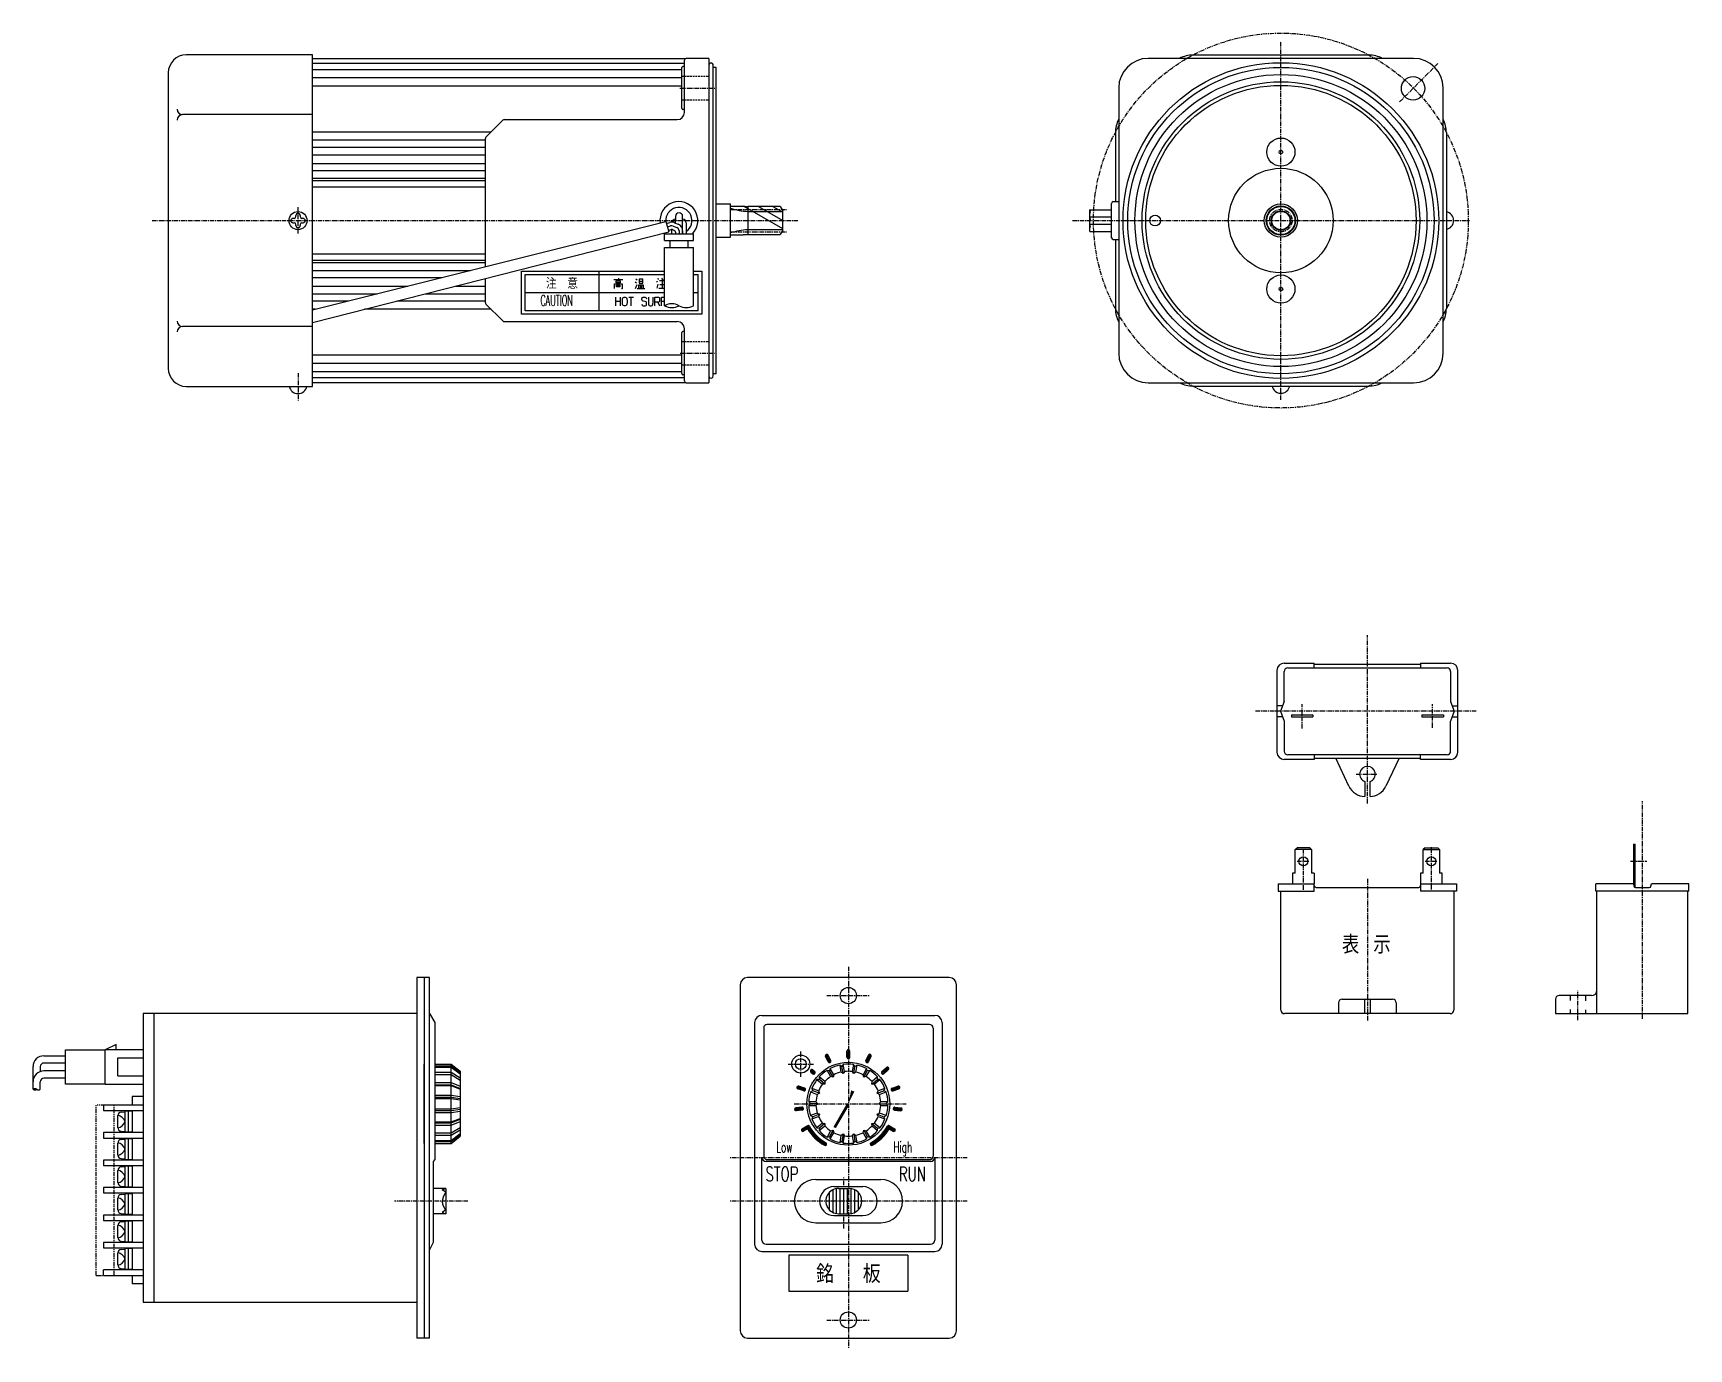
# Model space of a CAD drawing. Extents: x 10 to 703, y 10 to 498.
# Drawn here: x 244 to 703.4, y 133.1 to 498.1 of the extents above; entities that cross this region are included whole.
import ezdxf
from ezdxf.enums import TextEntityAlignment as Align

# ---------------------------------------------------------------- set-up
doc = ezdxf.new("R2010")
doc.units = 0
for name, pattern in [('CENTER', [2, 1.25, -0.25, 0.25, -0.25]), ('DASHED', [0.75, 0.5, -0.25]), ('PHANTOM', [2.5, 1.25, -0.25, 0.25, -0.25, 0.25, -0.25])]:
    doc.linetypes.add(name, pattern=pattern)
doc.layers.get('0').update_dxf_attribs({"linetype": 'CONTINUOUS'})
doc.layers.add('CENTER', color=1, linetype='CENTER')
doc.styles.get("Standard").update_dxf_attribs({"font": 'txt.shx', "bigfont": 'bigfont.shx'})

msp = doc.modelspace()

# ---------------------------------------------------------------- linework, layer by layer
at = {"color": 7, "linetype": 'CONTINUOUS'}
for p, q in [((321.52, 492.11), (286.52, 492.11)), ((321.52, 400.11), (321.52, 492.11)), ((614.62, 492.01), (565.8, 492.01)), ((281.52, 487.11), (281.52, 405.11)), ((321.52, 491.09), (425.08, 491.09)), ((321.52, 489.75), (424.72, 489.75)), ((424.02, 487.94), (321.52, 487.94)), ((424.02, 486.13), (424.02, 488.58)), ((424.72, 488.88), (424.32, 488.88)), ((424.72, 476.11), (424.72, 490.61)), ((431.52, 491.11), (425.22, 491.11)), ((431.52, 491.11), (431.52, 401.11)), ((432.72, 403.01), (432.72, 489.21)), ((433.52, 488.61), (432.72, 488.61)), ((433.52, 403.61), (433.52, 488.61)), ((627.01, 491.11), (553.41, 491.11)), ((424.02, 485.69), (321.52, 485.69)), ((321.52, 483.47), (424.02, 483.47)), ((424.02, 479.63), (424.02, 486.13)), ((545.21, 482.91), (545.21, 409.31)), ((635.21, 409.31), (635.21, 482.91)), ((424.02, 477.18), (424.02, 479.63)), ((321.52, 475.49), (285.51, 475.49)), ((374.38, 473.96), (369.67, 469.25)), ((374.73, 474.11), (422.72, 474.11)), ((424.72, 476.88), (424.32, 476.88)), ((321.52, 470.69), (371.11, 470.69)), ((369.52, 433.33), (369.52, 468.9)), ((544.31, 470.52), (544.31, 451.36)), ((636.11, 470.52), (636.11, 421.7)), ((369.52, 468.42), (321.52, 468.42)), ((369.52, 466.4), (321.52, 466.4)), ((369.52, 464.27), (321.52, 464.27)), ((369.52, 461.88), (321.52, 461.88)), ((369.52, 459.93), (321.52, 459.93)), ((321.52, 457.86), (369.52, 457.86)), ((321.52, 457.19), (369.52, 457.19)), ((321.52, 455.43), (369.52, 455.43)), ((433.52, 450.71), (437.52, 450.71)), ((437.52, 441.51), (437.52, 450.71)), ((543.21, 441.36), (543.21, 450.86)), ((543.71, 451.36), (545.21, 451.36)), ((316.42, 446.71), (316.12, 446.71)), ((316.92, 447.21), (316.92, 447.51)), ((318.12, 447.51), (318.12, 447.21)), ((318.92, 446.71), (318.62, 446.71)), ((321.52, 421.32), (419.58, 445.85)), ((419.58, 445.85), (420.42, 442.96)), ((422.23, 447.27), (422.23, 446.11)), ((422.23, 445.43), (422.23, 446.11)), ((424.23, 442.46), (424.23, 447.27)), ((437.52, 450.11), (441.05, 450.11)), ((451.32, 450), (442.32, 450)), ((442.32, 450), (442.32, 442.21)), ((451.32, 450), (452.02, 448.79)), ((452.02, 443.42), (452.02, 448.79)), ((537.21, 449.11), (543.21, 449.11)), ((537.21, 447.11), (543.21, 447.11)), ((316.12, 445.51), (316.42, 445.51)), ((316.92, 444.71), (316.92, 445.01)), ((318.12, 445.01), (318.12, 444.71)), ((318.62, 445.51), (318.92, 445.51)), ((321.52, 417.86), (420.42, 442.96)), ((419.23, 442.46), (427.23, 442.46)), ((419.23, 440.62), (419.23, 442.46)), ((419.74, 445.31), (420.64, 445.59)), ((420, 444.34), (420.89, 444.62)), ((420, 444.34), (420.89, 444.62)), ((420.3, 443.39), (421.06, 443.62)), ((421.23, 442.46), (421.23, 443.65)), ((421.4, 443.61), (421.93, 443.39)), ((421.57, 444.59), (422.61, 444.17)), ((422.01, 445.52), (423.01, 445.1)), ((422.23, 442.92), (422.23, 442.46)), ((423.23, 443.24), (423.23, 442.46)), ((423.23, 443.24), (423.23, 442.46)), ((424.23, 443.26), (424.23, 442.46)), ((425.23, 445.49), (425.23, 442.57)), ((427.23, 440.62), (427.23, 442.46)), ((433.52, 441.51), (437.52, 441.51)), ((437.52, 442.11), (441.05, 442.11)), ((442.32, 442.21), (451.32, 442.21)), ((452.02, 443.42), (451.32, 442.21)), ((537.21, 445.11), (543.21, 445.11)), ((537.21, 443.11), (543.21, 443.11)), ((369.52, 436.79), (321.52, 436.79)), ((419.23, 440.62), (427.23, 440.62)), ((419.23, 438.62), (427.23, 438.62)), ((419.23, 422.5), (419.23, 438.62)), ((420.73, 438.62), (420.73, 440.62)), ((425.73, 438.62), (425.73, 440.62)), ((427.23, 422.5), (427.23, 438.62)), ((543.71, 440.86), (545.21, 440.86)), ((544.31, 440.86), (544.31, 421.67)), ((369.52, 435.03), (321.52, 435.03)), ((369.52, 434.36), (321.52, 434.36)), ((321.52, 432.29), (365.36, 432.29)), ((379.52, 420.11), (379.52, 432.11)), ((379.52, 432.11), (419.23, 432.11)), ((427.23, 432.11), (429.52, 432.11)), ((429.52, 432.11), (429.52, 420.11)), ((429.52, 432.11), (429.52, 420.11)), ((321.52, 430.34), (357.55, 430.34)), ((321.52, 427.94), (347.98, 427.94)), ((361.26, 427.94), (369.52, 427.94)), ((369.52, 423.31), (369.52, 430.04)), ((380.52, 421.11), (380.52, 431.11)), ((380.52, 431.11), (419.23, 431.11)), ((427.23, 431.11), (428.52, 431.11)), ((428.52, 421.11), (428.52, 431.11)), ((321.52, 425.82), (339.49, 425.82)), ((321.52, 423.8), (331.41, 423.8)), ((344.92, 423.8), (369.52, 423.8)), ((352.89, 425.82), (369.52, 425.82)), ((369.67, 422.96), (374.38, 418.25)), ((322.32, 421.52), (321.52, 421.52)), ((371.11, 421.52), (335.97, 421.52)), ((374.73, 418.11), (422.72, 418.11)), ((429.52, 420.11), (379.52, 420.11)), ((428.52, 421.11), (380.52, 421.11)), ((321.52, 416.72), (285.51, 416.72)), ((424.02, 412.59), (424.02, 415.04)), ((424.72, 415.34), (424.32, 415.34)), ((424.72, 401.61), (424.72, 416.11)), ((424.02, 406.09), (424.02, 412.59)), ((424.02, 408.75), (321.52, 408.75)), ((321.52, 406.53), (424.02, 406.53)), ((321.52, 404.27), (424.02, 404.27)), ((424.02, 403.64), (424.02, 406.09)), ((286.52, 400.11), (321.52, 400.11)), ((424.72, 402.46), (321.52, 402.46)), ((425.08, 401.13), (321.52, 401.13)), ((424.72, 403.34), (424.32, 403.34)), ((425.22, 401.11), (431.52, 401.11)), ((433.52, 403.61), (432.72, 403.61)), ((553.41, 401.11), (627.01, 401.11)), ((565.8, 400.21), (614.62, 400.21)), ((591.11, 323.33), (599.46, 323.33)), ((592.11, 322.03), (636.31, 322.03)), ((599.46, 322.03), (599.46, 323.33)), ((599.46, 323.03), (628.96, 323.03)), ((628.96, 323.33), (637.31, 323.33)), ((628.96, 323.33), (628.96, 322.03)), ((589.11, 321.33), (589.11, 298.63)), ((591.11, 312.68), (591.11, 321.03)), ((637.31, 321.03), (637.31, 312.68)), ((639.31, 298.63), (639.31, 321.33)), ((591.11, 312.68), (590.11, 309.98)), ((637.31, 312.68), (638.31, 309.98)), ((590.66, 311.48), (589.11, 311.48)), ((590.66, 308.48), (589.11, 308.48)), ((590.11, 309.98), (591.11, 307.28)), ((593.11, 308.98), (593.11, 308.48)), ((593.11, 308.98), (599.11, 308.98)), ((593.11, 308.48), (599.11, 308.48)), ((599.11, 308.98), (599.11, 308.48)), ((629.31, 308.98), (629.31, 308.48)), ((629.31, 308.98), (635.31, 308.98)), ((629.31, 308.48), (635.31, 308.48)), ((635.31, 308.98), (635.31, 308.48)), ((638.31, 309.98), (637.31, 307.28)), ((637.75, 311.48), (639.31, 311.48)), ((637.75, 308.48), (639.31, 308.48)), ((591.11, 307.28), (591.11, 298.93)), ((637.31, 298.93), (637.31, 307.28)), ((599.46, 296.63), (591.11, 296.63)), ((636.31, 297.93), (592.11, 297.93)), ((599.46, 297.93), (599.46, 296.63)), ((599.46, 296.93), (628.96, 296.93)), ((609.07, 289.23), (605.44, 296.93)), ((622.98, 296.93), (619.34, 289.23)), ((628.96, 296.63), (628.96, 297.93)), ((637.31, 296.63), (628.96, 296.63)), ((613.46, 290.51), (613.46, 286.32)), ((614.96, 286.32), (614.96, 290.51)), ((594.21, 271.61), (594.71, 272.11)), ((598.71, 271.61), (594.21, 271.61)), ((594.21, 265.11), (594.21, 271.61)), ((598.21, 272.11), (594.71, 272.11)), ((598.71, 271.61), (598.21, 272.11)), ((598.71, 271.61), (598.71, 265.11)), ((630.21, 272.11), (629.71, 271.61)), ((629.71, 265.11), (629.71, 271.61)), ((629.71, 271.61), (634.21, 271.61)), ((630.21, 272.11), (633.71, 272.11)), ((634.21, 271.61), (633.71, 272.11)), ((634.21, 271.61), (634.21, 265.11)), ((688, 273.11), (688.5, 273.11)), ((688, 273.11), (688, 262.11)), ((688, 272.61), (688.5, 272.61)), ((688.5, 261.12), (688.5, 273.11)), ((589.46, 262.11), (599.46, 262.11)), ((589.46, 262.11), (589.46, 260.11)), ((594.21, 265.11), (593.46, 265.11)), ((593.46, 265.11), (593.46, 262.11)), ((599.46, 265.11), (598.71, 265.11)), ((599.46, 265.11), (599.46, 262.11)), ((599.46, 260.11), (599.46, 262.11)), ((628.96, 265.11), (628.96, 262.11)), ((629.71, 265.11), (628.96, 265.11)), ((628.96, 262.11), (628.96, 260.11)), ((628.96, 262.11), (638.96, 262.11)), ((634.96, 265.11), (634.21, 265.11)), ((634.96, 262.11), (634.96, 265.11)), ((638.96, 262.11), (638.96, 260.11)), ((677.6, 260.11), (677.6, 262.11)), ((688, 262.11), (677.6, 262.11)), ((688, 262.11), (688.12, 261.51)), ((692.88, 261.51), (693, 262.11)), ((703.4, 262.11), (693, 262.11)), ((703.4, 260.11), (703.4, 262.11)), ((589.46, 260.11), (599.46, 260.11)), ((590.21, 227.11), (590.21, 260.11)), ((599.96, 261.11), (628.46, 261.11)), ((638.96, 260.11), (628.96, 260.11)), ((638.21, 260.11), (638.21, 227.11)), ((703.4, 260.11), (677.6, 260.11)), ((677.9, 226.11), (677.9, 260.11)), ((688.61, 261.11), (692.39, 261.11)), ((703.1, 226.11), (703.1, 260.11)), ((350.52, 236.11), (350.52, 136.11)), ((354.02, 236.11), (350.52, 236.11)), ((352.52, 236.11), (352.52, 136.11)), ((354.02, 136.11), (354.02, 236.11)), ((498.21, 236.11), (442.21, 236.11)), ((440.21, 234.11), (440.21, 138.11)), ((500.21, 138.11), (500.21, 234.11)), ((607.21, 230.11), (621.21, 230.11)), ((613.46, 226.11), (613.46, 230.11)), ((614.96, 230.11), (614.96, 226.11)), ((666.4, 230.11), (666.4, 226.11)), ((676.4, 231.11), (667.4, 231.11)), ((274.52, 226.11), (274.52, 146.11)), ((350.52, 226.11), (274.52, 226.11)), ((277.52, 226.11), (277.52, 146.11)), ((354.02, 226.11), (355.52, 223.61)), ((446.21, 225.61), (494.21, 225.61)), ((637.21, 226.11), (591.21, 226.11)), ((606.21, 229.11), (606.21, 226.11)), ((622.21, 229.11), (622.21, 226.11)), ((666.4, 226.11), (703.1, 226.11)), ((355.52, 223.61), (355.52, 185.61)), ((444.21, 223.61), (444.21, 162.11)), ((446.71, 222.11), (446.71, 186.61)), ((492.71, 223.11), (447.71, 223.11)), ((493.71, 222.11), (493.71, 186.61)), ((496.21, 223.61), (496.21, 162.11)), ((253.02, 206.51), (253.02, 216.11)), ((253.02, 216.11), (264.02, 216.11)), ((267.02, 217.51), (264.02, 216.11)), ((264.02, 206.51), (264.02, 216.11)), ((274.52, 216.11), (264.02, 216.11)), ((267.02, 216.11), (267.02, 217.51)), ((469.81, 215.78), (470.45, 216.02)), ((244.02, 205.12), (244.02, 211.41)), ((246.02, 211.41), (246.02, 210.04)), ((247.02, 214.41), (253.02, 214.41)), ((253.02, 212.41), (247.02, 212.41)), ((267.52, 208.81), (267.52, 213.81)), ((267.52, 213.81), (274.52, 213.81)), ((352.52, 190.11), (352.52, 212.11)), ((355.52, 212.11), (360.02, 212.11)), ((355.52, 211.6), (360.02, 211.6)), ((360.02, 190.11), (360.02, 212.11)), ((360.02, 212.11), (362.52, 210.11)), ((360.02, 211.6), (362.52, 209.72)), ((463.88, 214.35), (464.36, 214.83)), ((464.59, 212.73), (463.9, 214.28)), ((464.01, 214.05), (464.61, 214.66)), ((464.14, 213.76), (464.74, 214.36)), ((464.27, 213.46), (464.87, 214.07)), ((464.4, 213.17), (465, 213.78)), ((464.53, 212.88), (465.14, 213.48)), ((465.33, 213.05), (464.63, 214.61)), ((464.68, 212.6), (465.27, 213.19)), ((465, 212.5), (465.36, 212.86)), ((468.38, 211.45), (467.81, 211.84)), ((467.81, 211.84), (468.15, 209.87)), ((468.79, 212.02), (468.38, 211.45)), ((468.73, 209.48), (468.38, 211.45)), ((469.14, 210.04), (468.79, 212.02)), ((469.81, 215.45), (470.61, 215.76)), ((469.81, 214.01), (469.81, 215.71)), ((469.81, 215.13), (470.61, 215.44)), ((469.81, 214.81), (470.61, 215.12)), ((469.81, 214.49), (470.61, 214.8)), ((469.81, 214.17), (470.61, 214.47)), ((469.84, 213.86), (470.61, 214.15)), ((470.08, 213.63), (470.55, 213.81)), ((470.61, 214.01), (470.61, 215.71)), ((471.62, 212.02), (471.28, 210.04)), ((472.03, 211.45), (471.62, 212.02)), ((471.68, 209.48), (472.03, 211.45)), ((472.61, 211.84), (472.03, 211.45)), ((472.26, 209.87), (472.61, 211.84)), ((475.05, 212.91), (475.88, 212.86)), ((475.09, 213.05), (475.78, 214.61)), ((475.15, 213.2), (476.01, 213.16)), ((475.18, 212.6), (475.69, 212.57)), ((475.28, 213.5), (476.14, 213.45)), ((475.42, 213.79), (476.27, 213.74)), ((475.55, 214.08), (476.4, 214.04)), ((475.68, 214.38), (476.53, 214.33)), ((475.81, 214.67), (476.5, 214.63)), ((475.82, 212.73), (476.51, 214.28)), ((246.02, 205.12), (246.02, 207.21)), ((253.02, 210.21), (247.02, 210.21)), ((253.02, 208.21), (247.02, 208.21)), ((267.52, 208.81), (274.52, 208.81)), ((355.52, 211.26), (360.02, 211.26)), ((355.52, 209.85), (360.02, 209.85)), ((355.52, 209.2), (360.02, 209.2)), ((355.52, 207.03), (360.02, 207.03)), ((360.02, 211.26), (362.52, 209.38)), ((360.02, 209.85), (362.52, 208.31)), ((360.02, 209.2), (362.52, 207.67)), ((360.02, 207.03), (362.52, 206.03)), ((362.52, 210.11), (362.52, 192.11)), ((459.7, 210.18), (460.12, 210.61)), ((459.83, 209.91), (460.35, 209.44)), ((459.84, 209.9), (460.41, 210.47)), ((460.07, 209.7), (460.63, 210.27)), ((460.29, 209.5), (460.86, 210.06)), ((460.37, 210.5), (460.89, 210.04)), ((460.56, 209.34), (461.01, 209.8)), ((462.16, 207.86), (461.47, 207.79)), ((461.47, 207.79), (463, 206.5)), ((463.65, 207.27), (462.11, 208.55)), ((462.11, 208.55), (462.16, 207.86)), ((463.7, 206.57), (462.16, 207.86)), ((463.65, 207.27), (463.7, 206.57)), ((464.96, 210.2), (464.28, 210.37)), ((464.28, 210.37), (465.28, 208.64)), ((465.15, 210.87), (464.96, 210.2)), ((465.96, 208.47), (464.96, 210.2)), ((466.15, 209.14), (465.15, 210.87)), ((465.96, 208.47), (465.28, 208.64)), ((466.15, 209.14), (465.96, 208.47)), ((468.73, 209.48), (468.15, 209.87)), ((469.14, 210.04), (468.73, 209.48)), ((471.68, 209.48), (471.28, 210.04)), ((472.26, 209.87), (471.68, 209.48)), ((475.27, 210.87), (474.27, 209.14)), ((474.46, 208.47), (474.27, 209.14)), ((474.46, 208.47), (475.46, 210.2)), ((475.13, 208.64), (474.46, 208.47)), ((475.13, 208.64), (476.13, 210.37)), ((475.46, 210.2), (475.27, 210.87)), ((476.13, 210.37), (475.46, 210.2)), ((476.72, 206.57), (478.25, 207.86)), ((476.72, 206.57), (476.77, 207.27)), ((478.3, 208.55), (476.77, 207.27)), ((477.41, 206.5), (478.95, 207.79)), ((478.25, 207.86), (478.3, 208.55)), ((478.95, 207.79), (478.25, 207.86)), ((479.43, 209.91), (480.17, 209.54)), ((479.43, 209.58), (479.88, 209.35)), ((479.53, 210.04), (480.79, 211.17)), ((479.65, 210.14), (480.41, 209.75)), ((479.88, 210.36), (480.65, 209.97)), ((480.06, 209.44), (481.32, 210.58)), ((480.12, 210.57), (480.89, 210.18)), ((480.36, 210.79), (481.13, 210.4)), ((480.6, 211), (481.36, 210.61)), ((480.85, 211.22), (481.46, 210.9)), ((264.02, 206.51), (253.02, 206.51)), ((264.02, 206.51), (274.52, 206.51)), ((274.52, 203.11), (271.52, 203.11)), ((271.52, 203.11), (271.52, 200.72)), ((355.52, 206.36), (360.02, 206.36)), ((355.52, 206.17), (360.02, 206.17)), ((355.52, 203.51), (360.02, 203.51)), ((355.52, 202.93), (360.02, 202.93)), ((355.52, 202.52), (360.02, 202.52)), ((360.02, 206.36), (362.52, 205.36)), ((360.02, 206.17), (362.52, 205.17)), ((360.02, 203.51), (362.52, 203.16)), ((360.02, 202.93), (362.52, 202.58)), ((360.02, 202.52), (362.52, 202.18)), ((456.13, 205.27), (456.1, 205.95)), ((457.81, 204.71), (456.2, 205.24)), ((456.44, 205.16), (456.4, 206.02)), ((458.06, 205.47), (456.45, 206)), ((456.75, 205.06), (456.7, 205.92)), ((457.05, 204.96), (457.01, 205.82)), ((457.36, 204.86), (457.31, 205.72)), ((457.66, 204.76), (457.62, 205.62)), ((457.97, 204.69), (457.92, 205.52)), ((458.26, 204.86), (458.23, 205.36)), ((460.34, 204.7), (459.71, 204.4)), ((459.71, 204.4), (461.59, 203.71)), ((461.93, 204.65), (460.05, 205.34)), ((460.05, 205.34), (460.34, 204.7)), ((462.22, 204.01), (460.34, 204.7)), ((462.22, 204.01), (461.59, 203.71)), ((461.93, 204.65), (462.22, 204.01)), ((463.7, 206.57), (463, 206.5)), ((477.41, 206.5), (476.72, 206.57)), ((478.19, 204.01), (480.07, 204.7)), ((478.19, 204.01), (478.48, 204.65)), ((478.82, 203.71), (478.19, 204.01)), ((480.36, 205.34), (478.48, 204.65)), ((478.82, 203.71), (480.7, 204.4)), ((480.07, 204.7), (480.36, 205.34)), ((480.7, 204.4), (480.07, 204.7)), ((482.08, 205.1), (482.4, 204.7)), ((482.22, 205.4), (482.74, 204.76)), ((482.35, 205.47), (483.97, 206)), ((482.5, 205.52), (483.04, 204.86)), ((482.6, 204.71), (484.22, 205.24)), ((482.81, 205.62), (483.35, 204.96)), ((483.12, 205.72), (483.66, 205.06)), ((483.42, 205.82), (483.96, 205.16)), ((483.73, 205.92), (484.27, 205.26)), ((484.04, 206.01), (484.47, 205.48)), ((263.52, 200.72), (263.52, 199.22)), ((274.52, 200.72), (263.52, 200.72)), ((263.52, 199.22), (274.52, 199.22)), ((267.52, 194.5), (267.52, 197.82)), ((268.44, 198.81), (269.52, 198.91)), ((271.52, 199.02), (269.52, 199.02)), ((269.52, 193.3), (269.52, 199.02)), ((270.52, 193.3), (270.52, 199.02)), ((271.52, 199.22), (271.52, 193.1)), ((355.52, 199.69), (360.02, 199.69)), ((355.52, 199.28), (360.02, 199.28)), ((355.52, 198.71), (360.02, 198.71)), ((360.02, 199.69), (362.52, 200.04)), ((360.02, 199.28), (362.52, 199.63)), ((360.02, 198.71), (362.52, 199.05)), ((455.66, 199.18), (455.35, 199.79)), ((455.98, 199.21), (455.59, 199.97)), ((457.34, 200.16), (455.65, 199.98)), ((457.42, 199.36), (455.73, 199.18)), ((456.3, 199.24), (455.91, 200.01)), ((456.62, 199.28), (456.23, 200.04)), ((456.94, 199.31), (456.55, 200.07)), ((457.26, 199.34), (456.87, 200.11)), ((457.57, 199.41), (457.19, 200.14)), ((457.77, 199.67), (457.54, 200.12)), ((461.22, 201.61), (459.22, 201.61)), ((459.22, 201.61), (459.71, 201.11)), ((459.71, 201.11), (459.22, 200.61)), ((459.22, 200.61), (461.22, 200.61)), ((461.71, 201.11), (459.71, 201.11)), ((461.59, 198.5), (459.71, 197.82)), ((459.71, 197.82), (460.34, 197.52)), ((460.05, 196.88), (461.93, 197.56)), ((462.22, 198.2), (460.34, 197.52)), ((461.22, 201.61), (461.71, 201.11)), ((461.71, 201.11), (461.22, 200.61)), ((461.59, 198.5), (462.22, 198.2)), ((462.22, 198.2), (461.93, 197.56)), ((469.74, 200.8), (466.24, 194.74)), ((466.67, 194.49), (470.17, 200.55)), ((470.17, 200.55), (469.74, 200.8)), ((478.19, 198.2), (478.82, 198.5)), ((478.19, 198.2), (480.07, 197.52)), ((478.48, 197.56), (478.19, 198.2)), ((478.48, 197.56), (480.36, 196.88)), ((478.71, 201.11), (479.19, 201.61)), ((478.71, 201.11), (480.71, 201.11)), ((479.19, 200.61), (478.71, 201.11)), ((480.7, 197.82), (478.82, 198.5)), ((481.2, 201.61), (479.19, 201.61)), ((479.19, 200.61), (481.2, 200.61)), ((480.07, 197.52), (480.7, 197.82)), ((480.71, 201.11), (481.2, 201.61)), ((481.2, 200.61), (480.71, 201.11)), ((482.67, 199.93), (482.81, 199.43)), ((482.93, 200.14), (483.14, 199.35)), ((482.99, 199.36), (484.69, 199.18)), ((483.08, 200.16), (484.77, 199.98)), ((483.24, 200.14), (483.46, 199.31)), ((483.56, 200.11), (483.78, 199.28)), ((483.88, 200.07), (484.1, 199.25)), ((484.2, 200.04), (484.42, 199.21)), ((484.52, 200.01), (484.74, 199.18)), ((484.84, 199.97), (485.01, 199.3)), ((274.52, 193.1), (263.52, 193.1)), ((263.52, 193.1), (263.52, 191.6)), ((268.44, 193.5), (269.52, 193.41)), ((269.52, 193.3), (271.52, 193.3)), ((355.52, 196.05), (360.02, 196.05)), ((355.52, 195.86), (360.02, 195.86)), ((355.52, 195.18), (360.02, 195.18)), ((355.52, 193.01), (360.02, 193.01)), ((360.02, 196.05), (362.52, 197.05)), ((360.02, 195.86), (362.52, 196.86)), ((360.02, 195.18), (362.52, 196.18)), ((360.02, 193.01), (362.52, 194.55)), ((360.02, 192.37), (362.52, 193.9)), ((457.19, 193.95), (457.44, 194.2)), ((457.24, 193.57), (458.44, 194.78)), ((458.84, 195), (457.36, 194.15)), ((457.5, 193.41), (459.13, 195.04)), ((458.89, 194.11), (457.76, 193.46)), ((458.26, 193.75), (459.38, 194.86)), ((458.96, 194.02), (459.54, 194.6)), ((459.12, 193.76), (459.7, 194.34)), ((459.29, 193.51), (459.87, 194.08)), ((459.47, 193.26), (460.04, 193.83)), ((459.65, 193.02), (460.22, 193.59)), ((459.84, 192.78), (460.41, 193.35)), ((460.03, 192.55), (460.6, 193.11)), ((460.34, 197.52), (460.05, 196.88)), ((463, 195.71), (461.47, 194.43)), ((461.47, 194.43), (462.16, 194.36)), ((462.11, 193.66), (463.64, 194.95)), ((462.16, 194.36), (462.11, 193.66)), ((463.7, 195.64), (462.16, 194.36)), ((463, 195.71), (463.7, 195.64)), ((463.7, 195.64), (463.64, 194.95)), ((465.28, 193.58), (464.28, 191.84)), ((465.96, 193.75), (464.96, 192.01)), ((465.15, 191.34), (466.15, 193.08)), ((465.28, 193.58), (465.96, 193.75)), ((465.96, 193.75), (466.15, 193.08)), ((466.67, 194.49), (466.24, 194.74)), ((474.27, 193.08), (474.46, 193.75)), ((474.27, 193.08), (475.27, 191.34)), ((474.46, 193.75), (475.46, 192.01)), ((474.46, 193.75), (475.13, 193.58)), ((476.13, 191.84), (475.13, 193.58)), ((476.72, 195.64), (477.41, 195.71)), ((476.72, 195.64), (478.25, 194.36)), ((476.77, 194.95), (476.72, 195.64)), ((476.77, 194.95), (478.3, 193.66)), ((478.95, 194.43), (477.41, 195.71)), ((478.25, 194.36), (478.95, 194.43)), ((478.3, 193.66), (478.25, 194.36)), ((480.38, 192.55), (479.82, 193.11)), ((480.58, 192.78), (480.01, 193.35)), ((480.36, 196.88), (480.07, 197.52)), ((480.76, 193.02), (480.19, 193.59)), ((480.94, 193.26), (480.37, 193.83)), ((481.12, 193.51), (480.55, 194.08)), ((481.29, 193.76), (480.71, 194.34)), ((481.46, 194.02), (480.88, 194.6)), ((482.15, 193.75), (481.04, 194.86)), ((482.91, 193.41), (481.28, 195.04)), ((481.52, 194.11), (482.65, 193.46)), ((481.58, 195), (483.05, 194.15)), ((483.18, 193.57), (481.97, 194.78)), ((483.22, 193.95), (482.98, 194.2)), ((263.52, 191.6), (274.52, 191.6)), ((267.52, 186.88), (267.52, 190.2)), ((268.44, 191.19), (269.52, 191.29)), ((271.52, 191.4), (269.52, 191.4)), ((269.52, 185.68), (269.52, 191.4)), ((270.52, 185.68), (270.52, 191.4)), ((271.52, 191.6), (271.52, 185.48)), ((355.52, 192.37), (360.02, 192.37)), ((355.52, 190.95), (360.02, 190.95)), ((355.52, 190.61), (360.02, 190.61)), ((355.52, 190.11), (360.02, 190.11)), ((360.02, 190.95), (362.52, 192.83)), ((360.02, 190.61), (362.52, 192.49)), ((360.02, 190.11), (362.52, 192.11)), ((460.23, 192.32), (460.79, 192.88)), ((460.43, 192.1), (460.99, 192.66)), ((460.63, 191.88), (461.2, 192.44)), ((460.84, 191.66), (461.41, 192.23)), ((461.06, 191.45), (461.63, 192.02)), ((461.28, 191.25), (461.85, 191.82)), ((461.5, 191.05), (462.07, 191.62)), ((461.73, 190.86), (462.3, 191.42)), ((461.97, 190.67), (462.54, 191.24)), ((462.21, 190.48), (462.78, 191.05)), ((462.45, 190.3), (463.03, 190.88)), ((462.7, 190.13), (463.28, 190.7)), ((462.96, 189.96), (463.54, 190.54)), ((463.22, 189.79), (463.8, 190.38)), ((463.48, 189.63), (464.05, 190.2)), ((463.81, 189.54), (464.15, 189.88)), ((464.28, 191.84), (464.96, 192.01)), ((464.96, 192.01), (465.15, 191.34)), ((468.15, 192.34), (467.81, 190.37)), ((467.81, 190.37), (468.38, 190.77)), ((468.15, 192.34), (468.73, 192.74)), ((468.73, 192.74), (468.38, 190.77)), ((468.38, 190.77), (468.79, 190.2)), ((468.73, 192.74), (469.14, 192.17)), ((468.79, 190.2), (469.14, 192.17)), ((471.27, 192.17), (471.68, 192.74)), ((471.27, 192.17), (471.62, 190.2)), ((471.62, 190.2), (472.03, 190.77)), ((471.68, 192.74), (472.03, 190.77)), ((471.68, 192.74), (472.26, 192.34)), ((472.03, 190.77), (472.61, 190.37)), ((472.61, 190.37), (472.26, 192.34)), ((475.27, 191.34), (475.46, 192.01)), ((475.46, 192.01), (476.13, 191.84)), ((476.6, 189.54), (476.26, 189.88)), ((476.93, 189.63), (476.36, 190.2)), ((477.2, 189.79), (476.61, 190.38)), ((477.46, 189.96), (476.88, 190.54)), ((477.71, 190.13), (477.14, 190.7)), ((477.96, 190.3), (477.39, 190.88)), ((478.21, 190.48), (477.63, 191.05)), ((478.44, 190.67), (477.88, 191.24)), ((478.68, 190.86), (478.11, 191.42)), ((478.91, 191.05), (478.34, 191.62)), ((479.14, 191.25), (478.57, 191.82)), ((479.35, 191.45), (478.79, 192.02)), ((479.57, 191.66), (479, 192.23)), ((479.78, 191.88), (479.21, 192.44)), ((479.99, 192.1), (479.42, 192.66)), ((480.19, 192.32), (479.62, 192.88)), ((274.52, 185.48), (263.52, 185.48)), ((263.52, 185.48), (263.52, 183.98)), ((263.52, 183.98), (274.52, 183.98)), ((268.44, 185.88), (269.52, 185.79)), ((269.52, 185.68), (271.52, 185.68)), ((271.52, 183.78), (269.52, 183.78)), ((269.52, 178.06), (269.52, 183.78)), ((270.52, 178.06), (270.52, 183.78)), ((271.52, 183.98), (271.52, 177.86)), ((274.52, 188.11), (274.52, 186.11)), ((355.52, 185.61), (355.02, 185.11)), ((355.02, 185.11), (355.02, 162.61)), ((446.21, 163.31), (446.21, 186.31)), ((493.01, 185.11), (447.41, 185.11)), ((447.71, 185.61), (492.71, 185.61)), ((494.21, 186.31), (494.21, 163.31)), ((267.52, 179.26), (267.52, 182.58)), ((268.44, 183.57), (269.52, 183.67)), ((461.21, 180.11), (479.21, 180.11)), ((274.52, 177.86), (263.52, 177.86)), ((263.52, 177.86), (263.52, 176.36)), ((263.52, 176.36), (274.52, 176.36)), ((267.52, 171.64), (267.52, 174.96)), ((268.44, 178.26), (269.52, 178.17)), ((268.44, 175.95), (269.52, 176.05)), ((269.52, 178.06), (271.52, 178.06)), ((271.52, 176.16), (269.52, 176.16)), ((269.52, 170.44), (269.52, 176.16)), ((270.52, 170.44), (270.52, 176.16)), ((271.52, 176.36), (271.52, 170.24)), ((358.52, 177.61), (355.02, 177.61)), ((357.52, 177.27), (358.52, 177.61)), ((358.52, 176.56), (357.52, 177.27)), ((358.52, 177.61), (358.52, 170.61)), ((464.96, 171.66), (464.96, 176.56)), ((465.96, 170.95), (465.96, 177.27)), ((466.21, 178.11), (474.21, 178.11)), ((466.96, 170.64), (466.96, 177.57)), ((467.46, 177.61), (470.46, 177.61)), ((467.96, 170.61), (467.96, 177.61)), ((468.96, 170.61), (468.96, 177.61)), ((469.96, 170.61), (469.96, 177.61)), ((470.96, 170.64), (470.96, 177.57)), ((471.96, 170.95), (471.96, 177.27)), ((472.96, 176.56), (472.96, 171.66)), ((274.52, 170.24), (263.52, 170.24)), ((263.52, 170.24), (263.52, 168.74)), ((268.44, 170.64), (269.52, 170.55)), ((269.52, 170.44), (271.52, 170.44)), ((358.52, 170.61), (355.02, 170.61)), ((358.52, 171.66), (357.52, 170.95)), ((357.52, 170.95), (358.52, 170.61)), ((466.21, 170.11), (474.21, 170.11)), ((467.46, 170.61), (470.46, 170.61)), ((263.52, 168.74), (274.52, 168.74)), ((267.52, 164.02), (267.52, 167.34)), ((268.44, 168.33), (269.52, 168.43)), ((271.52, 168.54), (269.52, 168.54)), ((269.52, 162.82), (269.52, 168.54)), ((270.52, 162.82), (270.52, 168.54)), ((271.52, 168.74), (271.52, 162.62)), ((461.21, 168.11), (479.21, 168.11)), ((263.52, 162.62), (263.52, 161.12)), ((274.52, 162.62), (263.52, 162.62)), ((263.52, 161.12), (274.52, 161.12)), ((268.44, 163.02), (269.52, 162.93)), ((268.44, 160.71), (269.52, 160.81)), ((269.52, 162.82), (271.52, 162.82)), ((271.52, 160.92), (269.52, 160.92)), ((269.52, 155.2), (269.52, 160.92)), ((270.52, 155.2), (270.52, 160.92)), ((271.52, 161.12), (271.52, 155)), ((355.02, 162.61), (354.02, 160.61)), ((447.41, 162.11), (493.01, 162.11)), ((267.52, 156.4), (267.52, 159.72)), ((446.21, 160.11), (494.21, 160.11)), ((453.71, 159.11), (453.71, 149.11)), ((486.71, 159.11), (453.71, 159.11)), ((486.71, 159.11), (486.71, 149.11)), ((263.52, 153.5), (263.52, 155)), ((274.52, 155), (263.52, 155)), ((263.52, 153.5), (274.52, 153.5)), ((268.44, 155.4), (269.52, 155.31)), ((269.52, 155.2), (271.52, 155.2)), ((271.52, 153.5), (271.52, 151.11)), ((274.52, 151.11), (271.52, 151.11)), ((453.71, 149.11), (486.71, 149.11)), ((274.52, 146.11), (350.52, 146.11)), ((354.02, 136.11), (350.52, 136.11)), ((442.21, 136.11), (498.21, 136.11))]:
    msp.add_line(p, q, dxfattribs=at)
at = {"color": 3, "linetype": 'DASHED'}
for p, q in [((424.02, 486.13), (431.52, 486.13)), ((424.02, 479.63), (431.52, 479.63)), ((424.02, 412.59), (431.52, 412.59)), ((424.02, 406.09), (431.52, 406.09))]:
    msp.add_line(p, q, dxfattribs=at)
at = {"color": 3, "linetype": 'CONTINUOUS'}
for p, q in [((452.02, 443.8), (441.11, 450.1)), ((442.32, 448.65), (452.02, 448.65)), ((445.27, 450), (452.02, 446.11)), ((449.27, 450), (452.02, 448.42)), ((452.02, 443.56), (442.32, 443.56)), ((401.02, 432.11), (401.02, 430.91)), ((401.02, 430.91), (401.02, 421.11)), ((405.15, 429.79), (406.4, 429.79)), ((405.32, 428.57), (407.48, 428.57)), ((405.32, 427.26), (405.32, 428.57)), ((405.82, 429.41), (406.9, 429.41)), ((405.82, 428.85), (405.82, 429.41)), ((406.9, 428.85), (405.82, 428.85)), ((405.9, 428.19), (406.82, 428.19)), ((405.9, 427.73), (405.9, 428.19)), ((406.82, 427.73), (405.9, 427.73)), ((406.4, 430.16), (406.4, 429.79)), ((406.4, 429.79), (407.65, 429.79)), ((406.82, 428.19), (406.82, 427.73)), ((406.9, 429.41), (406.9, 428.85)), ((407.48, 428.57), (407.48, 427.16)), ((411.4, 428.76), (411.07, 429.04)), ((411.15, 427.26), (411.57, 428.38)), ((411.57, 429.6), (411.23, 429.88)), ((411.65, 427.26), (412.07, 427.26)), ((412.07, 428.29), (412.48, 428.29)), ((412.07, 427.26), (412.07, 428.29)), ((412.07, 427.26), (412.48, 427.26)), ((413.15, 429.88), (412.15, 429.88)), ((412.15, 429.88), (412.15, 429.32)), ((412.15, 429.32), (412.15, 428.76)), ((412.15, 429.32), (413.15, 429.32)), ((412.15, 428.76), (413.15, 428.76)), ((412.48, 428.29), (413.32, 428.29)), ((412.48, 428.29), (412.48, 427.26)), ((412.48, 427.26), (413.73, 427.26)), ((412.9, 427.26), (412.9, 428.29)), ((413.15, 429.32), (413.15, 429.88)), ((413.15, 428.76), (413.15, 429.32)), ((413.32, 428.29), (413.32, 427.26)), ((417.23, 429.04), (417.07, 429.32)), ((417.15, 427.35), (417.48, 428.48)), ((417.32, 430.16), (417.48, 429.79)), ((417.65, 427.35), (418.57, 427.35)), ((418.57, 429.41), (417.82, 429.41)), ((417.9, 428.38), (419.23, 428.38)), ((418.32, 430.16), (418.73, 429.6)), ((419.23, 429.41), (418.57, 429.41)), ((418.57, 429.41), (418.57, 427.35)), ((418.57, 427.35), (419.23, 427.35)), ((380.52, 426.11), (419.23, 426.11)), ((405.72, 423.76), (405.72, 424.89)), ((405.72, 423.76), (407.02, 423.76)), ((405.72, 422.45), (405.72, 423.76)), ((407.02, 423.76), (407.02, 424.89)), ((407.02, 422.45), (407.02, 423.76)), ((407.48, 427.16), (407.23, 427.16)), ((407.52, 423.95), (407.57, 424.42)), ((407.52, 423.39), (407.52, 423.95)), ((407.57, 422.92), (407.52, 423.39)), ((407.57, 424.42), (407.67, 424.7)), ((407.67, 422.64), (407.57, 422.92)), ((407.67, 424.7), (407.77, 424.8)), ((407.77, 422.55), (407.67, 422.64)), ((407.77, 424.8), (408.02, 424.89)), ((408.02, 424.89), (408.32, 424.89)), ((408.32, 424.89), (408.57, 424.8)), ((408.57, 424.8), (408.67, 424.7)), ((408.67, 422.64), (408.57, 422.55)), ((408.67, 424.7), (408.77, 424.42)), ((408.77, 422.92), (408.67, 422.64)), ((408.77, 424.42), (408.82, 423.95)), ((408.82, 423.39), (408.77, 422.92)), ((408.82, 423.95), (408.82, 423.39)), ((409.32, 424.89), (409.97, 424.89)), ((409.97, 424.89), (410.62, 424.89)), ((409.97, 422.45), (409.97, 424.89)), ((412.92, 424.42), (412.97, 424.7)), ((412.92, 424.23), (412.92, 424.42)), ((412.97, 423.95), (412.92, 424.23)), ((412.92, 422.92), (412.97, 422.64)), ((412.97, 424.7), (413.02, 424.8)), ((413.07, 423.86), (412.97, 423.95)), ((412.97, 422.64), (413.07, 422.55)), ((413.02, 424.8), (413.27, 424.89)), ((413.27, 423.76), (413.07, 423.86)), ((413.27, 424.89), (413.82, 424.89)), ((413.87, 423.67), (413.27, 423.76)), ((413.82, 424.89), (414.02, 424.8)), ((414.07, 423.58), (413.87, 423.67)), ((414.02, 424.8), (414.12, 424.7)), ((414.17, 423.48), (414.07, 423.58)), ((414.07, 422.55), (414.17, 422.64)), ((414.12, 424.7), (414.17, 424.42)), ((414.22, 423.2), (414.17, 423.48)), ((414.17, 422.64), (414.22, 422.92)), ((414.22, 422.92), (414.22, 423.2)), ((414.72, 424.89), (414.72, 423.39)), ((414.72, 423.39), (414.77, 422.92)), ((414.77, 422.92), (414.87, 422.64)), ((414.87, 422.64), (414.97, 422.55)), ((415.77, 422.55), (415.87, 422.64)), ((415.87, 422.64), (415.97, 422.92)), ((415.97, 422.92), (416.02, 423.39)), ((416.02, 423.39), (416.02, 424.89)), ((416.52, 424.89), (417.52, 424.89)), ((416.52, 422.45), (416.52, 424.89)), ((417.37, 423.48), (416.52, 423.48)), ((417.37, 423.48), (417.82, 422.45)), ((417.52, 423.48), (417.37, 423.48)), ((417.52, 424.89), (417.72, 424.8)), ((417.72, 423.58), (417.52, 423.48)), ((417.72, 424.8), (417.77, 424.7)), ((417.77, 423.67), (417.72, 423.58)), ((417.77, 424.7), (417.82, 424.42)), ((417.82, 423.95), (417.77, 423.67)), ((417.82, 424.42), (417.82, 423.95)), ((418.32, 423.76), (418.32, 424.89)), ((418.32, 424.89), (419.23, 424.89)), ((418.32, 423.76), (419.23, 423.76)), ((418.32, 422.45), (418.32, 423.76)), ((427.23, 426.11), (428.52, 426.11)), ((408.02, 422.45), (407.77, 422.55)), ((408.32, 422.45), (408.02, 422.45)), ((408.57, 422.55), (408.32, 422.45)), ((413.07, 422.55), (413.27, 422.45)), ((413.27, 422.45), (413.87, 422.45)), ((413.87, 422.45), (414.07, 422.55)), ((414.97, 422.55), (415.22, 422.45)), ((415.22, 422.45), (415.52, 422.45)), ((415.52, 422.45), (415.77, 422.55)), ((670.45, 231.11), (670.45, 229.71)), ((674.75, 231.11), (674.75, 229.65)), ((670.45, 227.27), (670.45, 226.11)), ((674.75, 227.17), (674.75, 226.11))]:
    msp.add_line(p, q, dxfattribs=at)
at = {"color": 3, "linetype": 'PHANTOM'}
for p, q in [((266.52, 200.72), (261.52, 200.72)), ((261.52, 153.5), (261.52, 200.72)), ((266.52, 153.5), (266.52, 200.72)), ((261.52, 153.5), (266.52, 153.5))]:
    msp.add_line(p, q, dxfattribs=at)
at = {"color": 7, "linetype": 'CONTINUOUS'}
for points in [[(358.52, 176.56, 0.000539), (358.45, 176.46, 0.001707), (358.39, 176.35, 0.002874), (358.32, 176.25, 0.004042), (358.25, 176.15, 0.005206), (358.19, 176.05, 0.006419), (358.12, 175.94, 0.006862), (358.06, 175.83, 0.007687), (358.01, 175.71, 0.008161), (357.95, 175.6, 0.018752), (357.85, 175.35, 0.007754), (357.8, 175.22, 0.007199), (357.76, 175.09, 0.005162), (357.72, 174.96, 0.004631), (357.69, 174.82, 0.003004), (357.65, 174.68, 0.003159), (357.62, 174.54, 0.001477), (357.59, 174.39, 0.001627), (357.55, 174.25, 0.000401), (357.52, 174.11)], [(358.52, 171.66, -0.000544), (358.45, 171.76, -0.001709), (358.39, 171.86, -0.002875), (358.32, 171.96, -0.004039), (358.25, 172.06, -0.005201), (358.19, 172.17, -0.006324), (358.12, 172.28, -0.006952), (358.06, 172.39, -0.007596), (358.01, 172.5, -0.008255), (357.95, 172.62, -0.01868), (357.85, 172.86, -0.008131), (357.8, 172.99, -0.006828), (357.76, 173.13, -0.005535), (357.72, 173.26, -0.004255), (357.69, 173.39, -0.003458), (357.65, 173.54, -0.002698), (357.62, 173.68, -0.001935), (357.59, 173.82, -0.001171), (357.55, 173.96, -0.000406), (357.52, 174.11)]]:
    msp.add_lwpolyline(points, format="xyb", dxfattribs=at)
for centre, radius in [((590.21, 446.11), 43.8), ((590.21, 446.11), 42.5), ((590.21, 446.11), 40.5), ((590.21, 446.11), 38.5), ((590.21, 446.11), 37.5), ((626.88, 482.78), 3.25), ((590.21, 465.11), 3.9), ((590.21, 465.11), 0.5), ((590.21, 446.11), 14.5), ((590.21, 446.11), 4.6), ((317.52, 446.11), 2.5), ((555.31, 446.11), 1.5), ((590.21, 446.11), 4.05), ((590.21, 446.11), 3.9), ((590.21, 446.11), 2.69), ((590.21, 427.11), 3.9), ((590.21, 427.11), 0.5), ((596.46, 268.36), 1.25), ((631.96, 268.36), 1.25), ((470.21, 231.11), 2.25), ((457.01, 212.11), 2.5), ((457.01, 212.11), 1.5), ((470.21, 201.11), 11.5), ((470.21, 141.11), 2.25)]:
    msp.add_circle(centre, radius, dxfattribs=at)
at = {"color": 3, "linetype": 'CONTINUOUS'}
msp.add_circle((590.21, 446.11), 2.55, dxfattribs=at)
at = {"color": 7, "linetype": 'CONTINUOUS'}
for centre, radius, start, end in [((286.52, 487.11), 5, 89.9989, 179.9989), ((565.8, 484.01), 8, 90, 117.4392), ((614.62, 484.01), 8, 62.5608, 90), ((424.32, 488.58), 0.3, 90, 180), ((425.22, 490.61), 0.5, 90, 180), ((432.12, 489.21), 0.6, 0, 180), ((553.41, 482.91), 8.2, 90, 180), ((627.01, 482.91), 8.2, 0, 90), ((285.51, 476.99), 1.5, 180, 270), ((285.51, 473.99), 1.5, 90, 180), ((374.73, 473.61), 0.5, 90, 135), ((422.72, 476.11), 2, 270, 0), ((424.32, 477.18), 0.3, 180, 270), ((552.31, 470.52), 8, 152.5607, 180), ((628.11, 470.52), 8, 0, 27.439), ((370.02, 468.9), 0.5, 135, 180), ((423.18, 446.11), 5.25, 315.9538, 187.8156), ((543.71, 450.86), 0.5, 90, 180), ((316.12, 446.11), 0.6, 90, 270), ((316.42, 447.21), 0.5, 270, 0), ((317.52, 447.51), 0.6, 0, 180), ((318.62, 447.21), 0.5, 180, 270), ((318.92, 446.11), 0.6, 270, 90), ((423.18, 446.11), 3.65, 304.1614, 184.1632), ((421.23, 443.68), 2, 67.0594, 107.3576), ((422.23, 445.49), 1, 90, 168.936), ((423.23, 447.27), 1, 0, 180), ((424.23, 445.49), 1, 0, 90), ((443.11, 467.82), 17.84, 263.3489, 267.4587), ((635.61, 446.11), 2.5, 281.5369, 78.4631), ((316.42, 445.01), 0.5, 0, 90), ((317.52, 444.71), 0.6, 180, 0), ((318.62, 445.01), 0.5, 90, 180), ((421.19, 443.67), 1, 67.9931, 107.3576), ((421.21, 443.15), 0.5, 67.0594, 107.3576), ((421.21, 443.15), 0.5, 67.0594, 107.3576), ((421.73, 442.92), 0.5, 0, 67.0594), ((422.23, 443.24), 1, 0, 67.9931), ((422.23, 443.26), 2, 0, 67.0594), ((443.11, 424.39), 17.84, 92.5413, 96.6511), ((543.71, 441.36), 0.5, 180, 270), ((370.02, 423.31), 0.5, 180, 225), ((285.51, 418.22), 1.5, 180, 270), ((374.73, 418.61), 0.5, 225, 270), ((422.72, 416.11), 2, 0, 90), ((552.31, 421.7), 8, 180, 207.439), ((628.11, 421.7), 8, 332.561, 0), ((285.51, 415.22), 1.5, 90, 180), ((424.32, 415.04), 0.3, 90, 180), ((553.41, 409.31), 8.2, 180, 270), ((627.01, 409.31), 8.2, 270, 0), ((286.52, 405.11), 5, 180, 270), ((317.52, 400.61), 2.5, 191.5369, 348.4631), ((424.32, 403.64), 0.3, 180, 270), ((425.22, 401.61), 0.5, 180, 270), ((432.12, 403.01), 0.6, 179.9905, 0), ((565.8, 408.21), 8, 242.5608, 270), ((590.21, 400.71), 2.5, 191.5369, 348.4631), ((614.62, 408.21), 8, 270, 297.4392), ((591.11, 321.33), 2, 90, 180), ((592.11, 321.03), 1, 90, 180), ((636.31, 321.03), 1, 0, 90), ((637.31, 321.33), 2, 0, 90), ((591.11, 298.63), 2, 180, 270), ((592.11, 298.93), 1, 180, 270), ((636.31, 298.93), 1, 270, 0), ((637.31, 298.63), 2, 270, 0), ((614.21, 292.52), 2.15, 290.4166, 249.5834), ((613.61, 291.32), 5, 205.5134, 268.2362), ((614.8, 291.32), 5, 271.7638, 334.4866), ((599.96, 261.61), 0.5, 180, 270), ((628.46, 261.61), 0.5, 270, 0), ((688.61, 261.61), 0.5, 191.3032, 270), ((692.39, 261.61), 0.5, 270, 348.6968), ((442.21, 234.11), 2, 90, 180), ((498.21, 234.11), 2, 0, 90), ((607.21, 229.11), 1, 90, 180), ((621.21, 229.11), 1, 0, 90), ((667.4, 230.11), 1, 90, 180), ((676.4, 232.61), 1.5, 270, 0), ((446.21, 223.61), 2, 90, 180), ((494.21, 223.61), 2, 0, 89.9971), ((591.21, 227.11), 1, 180, 270), ((637.21, 227.11), 1, 270, 0), ((447.71, 222.11), 1, 90, 180), ((492.71, 222.11), 1, 0, 90), ((470.21, 215.71), 0.4, 359.9857, 180.0143), ((247.02, 211.41), 3, 90, 180), ((247.02, 211.41), 1, 90, 180), ((464.27, 214.44), 0.4, 24.0018, 203.9959), ((464.96, 212.89), 0.4, 204.0148, 23.9887), ((470.21, 201.11), 11, 102.6049, 117.3941), ((470.21, 201.11), 11, 82.6045, 97.394), ((470.21, 214.01), 0.4, 180, 0), ((470.21, 201.11), 11, 62.6047, 77.3946), ((475.45, 212.89), 0.4, 156.0172, 335.9852), ((476.15, 214.45), 0.4, 335.9852, 156.0172), ((247.02, 207.21), 3, 90, 180), ((247.02, 207.21), 1, 90, 180), ((460.1, 210.21), 0.4, 47.9894, 228.0096), ((470.21, 201.11), 11, 142.6047, 157.3939), ((460.62, 209.74), 0.4, 227.9989, 48), ((470.21, 201.11), 11, 122.6045, 137.3944), ((470.21, 201.11), 9, 123.1844, 136.8145), ((470.21, 201.11), 9, 103.1839, 116.8145), ((470.21, 201.11), 9, 83.1842, 96.8145), ((470.21, 201.11), 9, 63.1844, 76.8149), ((470.21, 201.11), 9, 43.1847, 56.8151), ((470.21, 201.11), 11, 42.6053, 57.3943), ((470.21, 201.11), 11, 22.6054, 37.3945), ((479.79, 209.74), 0.4, 132.0011, 311.9904), ((481.06, 210.88), 0.4, 311.9904, 132.0106), ((456.32, 205.62), 0.4, 71.9863, 252.018), ((457.94, 205.09), 0.4, 252.0136, 71.9863), ((470.21, 201.11), 11, 162.6046, 177.3942), ((470.21, 201.11), 9, 163.1845, 176.8146), ((470.21, 201.11), 9, 143.1842, 156.8144), ((470.21, 201.11), 9, 23.1848, 36.8149), ((470.21, 201.11), 9, 3.1847, 16.8147), ((470.21, 201.11), 11, 2.6053, 17.3947), ((482.48, 205.09), 0.4, 108.0001, 288.0001), ((484.09, 205.62), 0.4, 288.0001, 108.0137), ((268.52, 197.82), 1, 94.9968, 180), ((267.11, 195.42), 2.52, 16.979, 80.6514), ((455.69, 199.58), 0.4, 95.9985, 276.0113), ((457.38, 199.76), 0.4, 275.997, 95.9985), ((470.21, 201.11), 11, 182.6047, 197.3942), ((470.21, 201.11), 9, 183.1841, 196.8147), ((470.21, 201.11), 9, 203.1842, 216.8149), ((470.21, 201.11), 9, 323.1842, 336.8144), ((470.21, 201.11), 9, 343.1847, 356.8146), ((470.21, 201.11), 11, 342.6051, 357.3947), ((483.04, 199.76), 0.4, 84.0015, 264.0015), ((484.73, 199.58), 0.4, 264.003, 84.0015), ((267.11, 196.89), 2.52, 279.349, 343.0232), ((268.52, 194.5), 1, 180, 265.0032), ((457.56, 193.81), 0.4, 119.9936, 300.0007), ((459.04, 194.66), 0.4, 30.0007, 120.0007), ((470.21, 201.11), 13.3, 211.7245, 240.0001), ((470.21, 201.11), 12.5, 210, 240), ((470.21, 201.11), 11, 202.6047, 217.3945), ((470.21, 201.11), 11, 222.6045, 237.3943), ((470.21, 201.11), 9, 223.1842, 236.8142), ((470.21, 201.11), 9, 243.1844, 256.8149), ((470.21, 201.11), 9, 283.1845, 296.815), ((470.21, 201.11), 9, 303.1844, 316.8144), ((470.21, 201.11), 11, 302.6049, 317.3944), ((470.21, 201.11), 12.5, 300, 330.0002), ((470.21, 201.11), 13.3, 299.9999, 328.2758), ((470.21, 201.11), 11, 322.6047, 337.3941), ((481.38, 194.66), 0.4, 59.9993, 149.9993), ((482.85, 193.81), 0.4, 239.9993, 60.0064), ((268.52, 190.2), 1, 94.9968, 180), ((267.11, 187.8), 2.52, 16.9768, 80.651), ((267.11, 189.27), 2.52, 279.349, 343.0232), ((463.76, 189.94), 0.4, 240.0064, 59.9993), ((470.21, 201.11), 11, 242.6052, 257.3946), ((470.21, 201.11), 11, 262.605, 277.3945), ((470.21, 201.11), 9, 263.1842, 276.8145), ((470.21, 201.11), 11, 282.6049, 297.3941), ((476.66, 189.94), 0.4, 120.0007, 299.9936), ((268.52, 186.88), 1, 180, 265.0032), ((447.41, 186.31), 1.2, 180, 270), ((447.71, 186.61), 1, 180, 270), ((492.71, 186.61), 1, 270, 0), ((493.01, 186.31), 1.2, 270.0048, 0), ((268.52, 182.58), 1, 94.9968, 180), ((267.11, 180.18), 2.52, 16.979, 80.6514), ((267.11, 181.65), 2.52, 279.349, 343.0232), ((268.52, 179.26), 1, 180, 265.0032), ((461.21, 174.11), 6, 90, 270), ((479.21, 174.11), 6, 270, 90), ((268.52, 174.96), 1, 94.9968, 180), ((267.11, 172.56), 2.52, 16.9768, 80.651), ((466.21, 174.11), 4, 90, 270), ((467.46, 174.11), 3.5, 89.9984, 270), ((470.46, 174.11), 3.5, 270.0016, 90), ((474.21, 174.11), 4, 270, 90), ((267.11, 174.03), 2.52, 279.349, 343.0232), ((268.52, 171.64), 1, 180, 265.0032), ((268.52, 167.34), 1, 94.9968, 180), ((267.11, 164.94), 2.52, 16.9768, 80.651), ((267.11, 166.41), 2.52, 279.349, 343.0232), ((268.52, 164.02), 1, 180, 265.0032), ((446.21, 162.11), 2, 180, 270), ((447.41, 163.31), 1.2, 180, 270), ((493.01, 163.31), 1.2, 270.0048, 0), ((494.21, 162.11), 2, 270, 0), ((268.52, 159.72), 1, 94.9968, 180), ((267.11, 157.32), 2.52, 16.9768, 80.651), ((267.11, 158.79), 2.52, 279.349, 343.0232), ((268.52, 156.4), 1, 180, 265.0032), ((442.21, 138.11), 2, 180, 270), ((498.21, 138.11), 2, 270, 0)]:
    msp.add_arc(centre, radius, start, end, dxfattribs=at)
at = {"color": 3, "linetype": 'CONTINUOUS'}
for centre, radius, start, end in [((443.11, 466.47), 17.84, 251.7329, 267.4587), ((538.07, 448.61), 1, 150, 210), ((538.07, 447.61), 1, 150, 210), ((538.07, 446.61), 1, 150, 210), ((538.07, 445.61), 1, 150, 210), ((536.34, 448.61), 1, 330, 30), ((536.34, 446.61), 1, 330, 30), ((443.11, 425.74), 17.84, 92.5413, 108.2671), ((538.07, 444.61), 1, 150, 210), ((538.07, 443.61), 1, 150, 210), ((536.34, 444.61), 1, 330, 30), ((421.23, 419.03), 4, 60, 120), ((421.23, 425.96), 4, 240, 300), ((425.23, 425.96), 4, 240, 300), ((244.52, 204.25), 1, 59.9993, 120.0007), ((244.52, 205.98), 1, 239.9993, 300.0007), ((245.52, 205.98), 1, 239.9993, 300.0007)]:
    msp.add_arc(centre, radius, start, end, dxfattribs=at)
at = {"color": 7, "linetype": 'CONTINUOUS'}
for points in [[(470.97, 204.81), (471.9, 204.49), (470.21, 201.11)], [(470.17, 200.55), (469.74, 200.8), (466.67, 194.49), (466.24, 194.74)]]:
    msp.add_solid(points, dxfattribs=at)
at = {"layer": 'CENTER', "color": 1, "linetype": 'CENTER'}
for p, q in [((590.21, 396.35), (590.21, 495.86)), ((623.11, 479.01), (633.78, 489.68)), ((423.49, 482.88), (433.16, 482.88)), ((277.01, 446.11), (456.22, 446.11)), ((317.52, 442.56), (317.52, 449.78)), ((437.52, 449.22), (453.15, 449.22)), ((532.41, 446.11), (642.51, 446.11)), ((437.52, 442.99), (453.15, 442.99)), ((423.51, 409.34), (433.04, 409.34)), ((317.52, 403.78), (317.52, 396.17)), ((614.21, 284.41), (614.21, 331.08)), ((644.39, 309.98), (583.03, 309.98)), ((596.11, 305.21), (596.11, 311.98)), ((632.31, 305.4), (632.31, 311.98)), ((611.05, 292.52), (616.96, 292.52)), ((690.5, 224.69), (690.5, 285.02)), ((596.46, 260.49), (596.46, 272.41)), ((631.96, 260.58), (631.96, 272.58)), ((594.71, 268.36), (598.21, 268.36)), ((630.21, 268.36), (633.57, 268.36)), ((687.17, 268.36), (691.7, 268.36)), ((614.21, 263.49), (614.21, 224.17)), ((470.21, 239.11), (470.21, 133.11)), ((464.21, 231.11), (476.21, 231.11)), ((672.6, 224.32), (672.6, 232.46)), ((453.51, 212.11), (460.51, 212.11)), ((457.01, 208.61), (457.01, 215.61)), ((455.19, 201.11), (486.23, 201.11)), ((503.21, 186.11), (437.21, 186.11)), ((468.96, 166.48), (468.96, 180.64)), ((364.67, 174.11), (344.31, 174.11)), ((503.21, 174.11), (437.21, 174.11)), ((464.21, 141.11), (476.21, 141.11))]:
    msp.add_line(p, q, dxfattribs=at)
for radius in [52, 3.12]:
    msp.add_circle((590.21, 446.11), radius, dxfattribs=at)

# ---------------------------------------------------------------- texts
at = {"color": 3, "linetype": 'CONTINUOUS'}
for s, height, width, p in [('注\u3000意', 3, 0.9, (386.29, 427.16)), ('CAUTION', 3, 0.54, (384.79, 422.45)), ('表 示', 5, 0.874286, (607.14, 242.74)), ('Low', 3, 0.6, (450.21, 187.61)), ('High', 3, 0.6, (482.71, 187.61)), ('STOP', 4, 0.675, (447.21, 179.61)), ('RUN', 4, 0.675, (484.21, 179.61))]:
    msp.add_text(s, height=height, dxfattribs=dict(at, width=width)).set_placement(p)
at = {"color": 3, "linetype": 'CONTINUOUS', "width": 0.9}
msp.add_text('銘  板', height=5, dxfattribs=at).set_placement((470.21, 153.89), align=Align.MIDDLE_CENTER)

doc.saveas('drawing.dxf')
